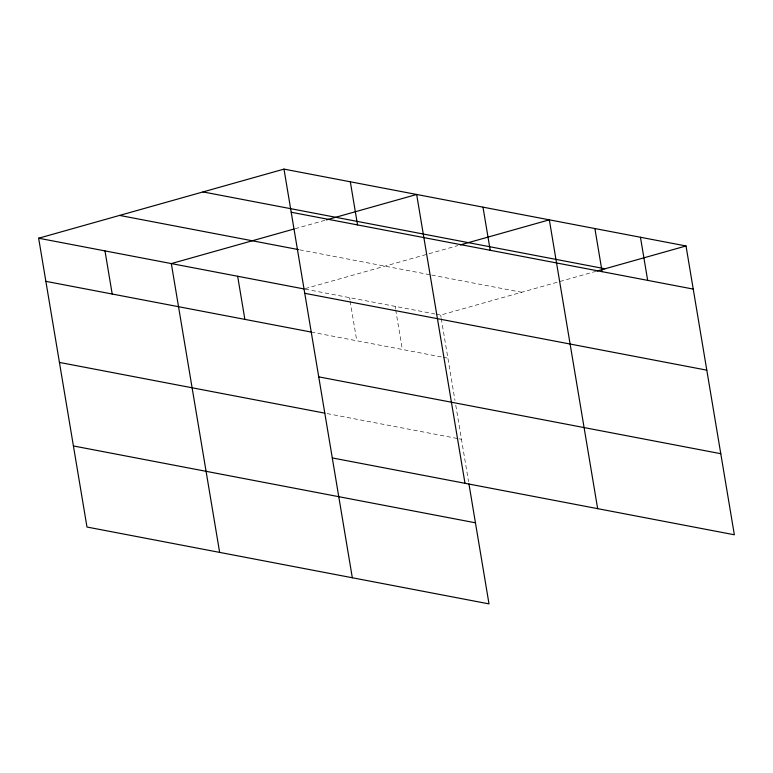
<?xml version="1.0" encoding="UTF-8"?>
<svg xmlns="http://www.w3.org/2000/svg" width="773" height="773" viewBox="0 0 773 773"><rect width="100%" height="100%" fill="white"/><g stroke="black" fill="none" stroke-linecap="round" stroke-linejoin="round"><path stroke-width="0.58" stroke-dasharray="3.87 2.9" d="M295.151 228.702L325.269 220.218M305.151 288.609L457.945 245.572M436.011 314.176L440.678 315.065L595.79 271.381M299.663 249.834L430.513 274.84M431.682 275.072L521.64 292.262M305.161 289.16L434.841 313.954M311.21 332.061L442.059 357.068M443.229 357.29L447.896 358.189M327.114 413.584L457.964 438.6M459.133 438.822L461.462 439.267M440.678 315.065L441.074 317.394M441.267 318.563L454.978 400.491M455.761 405.187L468.554 481.627M395.119 306.359L395.505 308.688M395.699 309.857L402.337 349.483M349.551 297.644L349.947 299.982M350.14 301.141L356.768 340.767"/><path stroke-width="1.16" d="M468.95 483.975L489.009 603.887L86.982 527.031L38.65 238.219L283.991 169.113L686.018 245.969L734.35 534.781L332.322 457.935M293.991 229.03L171.316 263.583L219.648 552.395M326.428 219.89L416.657 194.477L464.988 483.289M460.254 244.925L549.332 219.832L597.655 508.653M596.949 271.052L686.018 245.969M203.028 191.917L605.056 268.772M291.199 212.237L693.236 289.083M119.612 215.416L298.475 249.602M38.65 238.219L303.992 288.938M304.775 293.315L706.802 370.161M45.868 281.343L311.21 332.061M318.747 376.857L720.784 453.703M59.434 362.421L324.776 413.14M73.416 445.953L475.443 522.809M640.459 237.253L647.668 280.377M594.891 228.547L602.109 271.661M482.99 207.154L490.208 250.278M350.324 181.8L357.541 224.914M283.991 169.113L352.324 577.76M237.659 276.261L244.867 319.375M104.983 250.896L112.201 294.02"/></g></svg>
